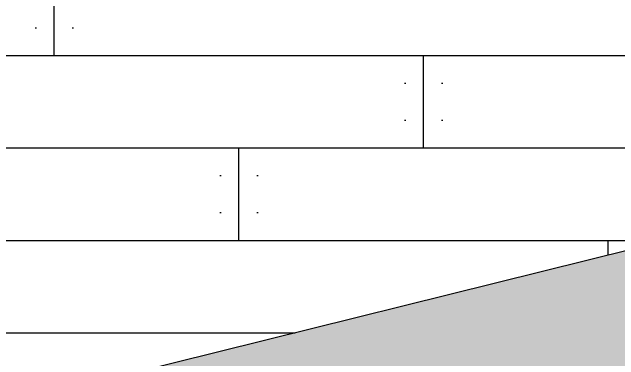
# Model space of a CAD drawing. Header units: millimetres. Extents: x 589 to 1175, y -455 to -172.
# Drawn here: x 1042.218 to 1044.846, y -344.037 to -342.532 of the extents above; entities that cross this region are included whole.
import ezdxf

# ---------------------------------------------------------------- set-up
doc = ezdxf.new("R2010")
doc.units = ezdxf.units.MM
doc.layers.add('FLOATING-WINDOWS', color=2, linetype='Continuous', plot=False)
doc.layers.add('pohled', color=4, linetype='Continuous')
doc.layers.add('srafa fasada', color=253, linetype='Continuous')

msp = doc.modelspace()

# ---------------------------------------------------------------- hatches: boundary and pattern name
at = {"layer": 'FLOATING-WINDOWS'}
h = msp.add_hatch(dxfattribs=at)
h.set_pattern_fill('WOODS_BOARD_WIDENAILS', color=256, scale=0.2, style=0, pattern_type=2)
h.set_pattern_definition([(0, (0, 0.08), (0, 0.4), []), (90, (0, 0.08), (-0.8, 0.8), [0.4, -2.8]), (90, (0.08, 0.2), (-0.8, 0.8), [0, -0.16, 0, -3.04]), (90, (3.12, 0.2), (-0.8, 0.8), [0, -0.16, 0, -3.04]), (90, (1.6, 0.48), (-0.8, 0.8), [0.4, -2.8]), (90, (1.52, 0.6), (-0.8, 0.8), [0, -0.16, 0, -3.04]), (90, (1.68, 0.6), (-0.8, 0.8), [0, -0.16, 0, -3.04])])
h.paths.add_polyline_path([(1046.2181, -339.7828), (1030.1681, -341.6756), (1030.1681, -341.877), (1044.4181, -340.1965), (1044.4181, -342.2828), (1040.7181, -342.2828), (1040.1181, -342.2828), (1040.1181, -343.7828), (1042.2181, -343.7828), (1042.5486, -344.1411), (1046.2181, -343.2328)])
h.paths.add_polyline_path([(1040.1181, -344.1485), (1042.5486, -344.1485), (1042.5486, -344.1411), (1042.2181, -343.7828), (1040.1181, -343.7828)])
at = {"layer": 'srafa fasada'}
msp.add_hatch(color=256, dxfattribs=at).paths.add_polyline_path([(1045.5181, -343.4061), (1042.5486, -344.1411), (1042.5486, -345.5456), (1045.5181, -345.5741)])

# ---------------------------------------------------------------- linework, layer by layer
at = {"layer": 'pohled'}
msp.add_line((1046.2181, -343.2328), (1042.5486, -344.1411), dxfattribs=at)

doc.saveas('drawing.dxf')
